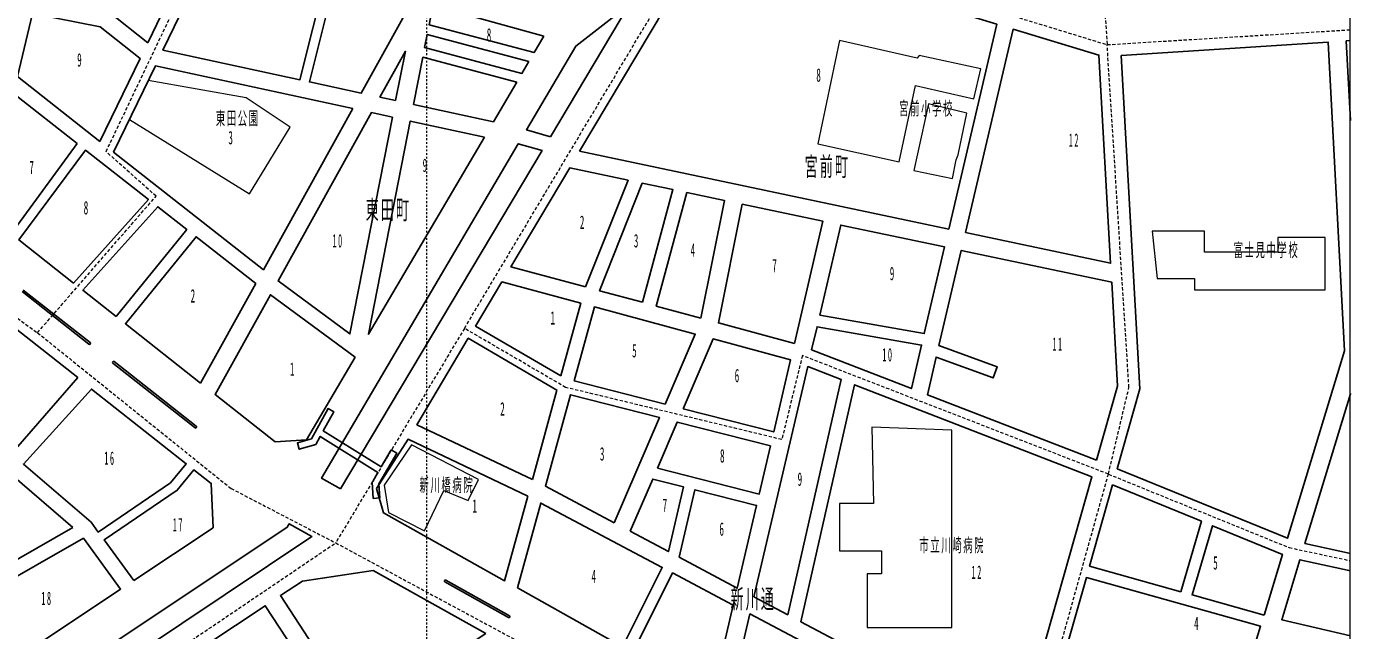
# Model space of a CAD drawing. Units: millimetres, scale not verified. Extents: x -73 to 79, y -72 to 79.
# Drawn here: x 5.7 to 77.4, y -12.6 to 20.1 of the extents above; entities that cross this region are included whole.
import ezdxf
from ezdxf.enums import TextEntityAlignment as Align

# ---------------------------------------------------------------- set-up
doc = ezdxf.new("R2010")
doc.units = ezdxf.units.MM
doc.header["$LTSCALE"] = 0.25
doc.linetypes.add('USER1', pattern=[0.70556, 0.35278, -0.35278])
doc.linetypes.add('USER3', pattern=[0.970145, 0.70556, -0.264585])
for name, color, linetype, lineweight in [('0-0_01 グリッド', 7, 'USER1', 18), ('0-C_13 町界', 30, 'USER3', 18), ('0-E_15 病院', 4, 'Continuous', 18), ('0-F_16 学校', 1, 'Continuous', 18), ('1-D_30 公園・緑地', 3, 'Continuous', 18)]:
    doc.layers.add(name, color=color, linetype=linetype, lineweight=lineweight)
for name, color, linetype in [('0-2_03 施設名・公園名', 7, 'Continuous'), ('0-4_05 町名', 7, 'Continuous'), ('0-6_07 街区符号', 7, 'Continuous'), ('1-4_21 デッキ・歩道橋', 7, 'Continuous'), ('1-8_25 分離帯等', 7, 'Continuous'), ('1-9_26 道路', 7, 'Continuous')]:
    doc.layers.add(name, color=color, linetype=linetype)
doc.styles.add('ＭＳ ゴシック', font='')
doc.styles.get('ＭＳ ゴシック').set_extended_font_data('MS Gothic')

msp = doc.modelspace()

# ---------------------------------------------------------------- linework, layer by layer
at = {"layer": '0-0_01 グリッド'}
msp.add_line((27.3666, -71.8565), (27.3666, 78.169), dxfattribs=at)
at = {"layer": '0-0_01 グリッド', "linetype": 'Continuous'}
msp.add_lwpolyline([(-72.6389, -71.8366), (77.3505, -71.8366), (77.3505, 78.1528), (-72.6389, 78.1528)], close=True, dxfattribs=at)
at = {"layer": '0-C_13 町界'}
for p, q in [((62.873, 37.7854), (64.1953, 19.1121)), ((29.4106, 3.7621), (42.5262, 25.7237)), ((42.5262, 25.7237), (64.1953, 19.1121)), ((64.1953, 19.1121), (77.3667, 19.9179)), ((4.9909, 4.4773), (6.3042, 3.5264)), ((29.4106, 3.7621), (22.4418, -7.848)), ((57.7543, -27.4369), (64.2628, -4.1266)), ((-1.3625, -23.9339), (22.4418, -7.848)), ((22.4418, -7.848), (43.2366, -19.0577))]:
    msp.add_line(p, q, dxfattribs=at)
for points in [[(6.3042, 3.5264), (12.7197, 10.9155), (10.0146, 13.3264), (15.5709, 24.9681), (18.0218, 33.1868)], [(64.2628, -4.1266), (65.3756, 0.5647), (64.1953, 19.1121)], [(64.2628, -4.1266), (47.7014, 2.2855), (46.5866, -2.2552), (34.8856, 0.5671), (29.4106, 3.7621)], [(6.3042, 3.5264), (16.7767, -4.901), (22.4418, -7.848)], [(64.2628, -4.1266), (74.0414, -8.1015), (77.3667, -8.8119)]]:
    msp.add_lwpolyline(points, dxfattribs=at)
at = {"layer": '0-E_15 病院'}
for points in [[(51.2017, -9.5161), (51.2017, -12.4265), (55.7878, -12.4265), (55.7878, -1.7549), (51.4663, -1.5786), (51.5545, -5.7237), (49.7024, -5.7237), (49.7024, -8.2814), (51.981, -8.2814), (51.981, -9.5161)], [(25.0601, -4.7233), (25.302, -6.1943), (27.2423, -7.1941), (28.3006, -5.0182), (29.6208, -5.5459), (30.1796, -4.4153), (26.5367, -2.5487)]]:
    msp.add_lwpolyline(points, close=True, dxfattribs=at)
at = {"layer": '0-F_16 学校'}
for points in [[(53.8269, 16.8942), (56.9771, 16.1783), (57.3553, 17.7989), (54.0246, 18.5244), (53.9047, 18.3749), (49.7037, 19.3388), (48.531, 13.7378), (52.9318, 12.7635)], [(55.8326, 11.8671), (56.0317, 12.8772), (56.1309, 13.1479), (56.6084, 15.3976), (54.5276, 15.9151), (53.7325, 12.2946)], [(75.9865, 5.8495), (75.9865, 8.6717), (73.4289, 8.6717), (73.4289, 7.8779), (69.4601, 7.8779), (69.4601, 9.0245), (66.6379, 9.0245), (66.9025, 6.4668), (68.9309, 6.4668), (68.9309, 5.8495)]]:
    msp.add_lwpolyline(points, close=True, dxfattribs=at)
at = {"layer": '1-4_21 デッキ・歩道橋'}
msp.add_lwpolyline([(25.4439, -2.8119), (24.9079, -3.7269), (21.7728, -1.7804), (22.3406, -0.7524), (22.0312, -0.5819), (21.1258, -2.2235), (20.3734, -2.4378), (20.4705, -2.7775), (21.3642, -2.5218), (21.6026, -2.0905), (24.7294, -4.0308), (24.4441, -4.5172), (24.4166, -4.5648), (24.4793, -5.4426), (24.8314, -5.4171), (24.7769, -4.6488), (25.7485, -2.9911)], close=True, dxfattribs=at)
at = {"layer": '1-8_25 分離帯等'}
for p, q in [((5.4677, 5.752), (9.0844, 2.9046)), ((9.1499, 2.9876), (5.5332, 5.8353)), ((10.3888, 1.8776), (14.833, -1.6206)), ((14.8977, -1.5379), (10.4542, 1.9603)), ((28.3495, -9.9543), (31.7946, -11.8857)), ((31.8463, -11.7933), (28.4015, -9.862))]:
    msp.add_line(p, q, dxfattribs=at)
for centre, radius, start, end in [((9.117, 2.9489), 0.055, 233.66072, 319.54216), ((9.1139, 2.9455), 0.0553, 324.23222, 49.49613), ((10.4234, 1.9188), 0.0539, 142.88926, 229.90813), ((10.4222, 1.9162), 0.0545, 53.99992, 139.85396), ((14.8654, -1.5774), 0.0541, 233.05779, 319.73978), ((14.8632, -1.5798), 0.0543, 323.1886, 50.53823), ((28.3776, -9.9079), 0.0543, 152.30821, 238.85281), ((28.3764, -9.9102), 0.0544, 62.47347, 149.56252), ((31.8196, -11.836), 0.0555, 243.29883, 328.59217), ((31.8187, -11.8401), 0.0543, 332.71708, 59.46517)]:
    msp.add_arc(centre, radius, start, end, dxfattribs=at)
at = {"layer": '1-9_26 道路'}
for points in [[(12.2684, 19.2148), (10.0911, 20.9415), (6.2388, 21.6953), (7.7553, 28.0956), (14.9708, 24.7952)], [(34.0622, 14.1277), (32.7696, 14.5026), (35.4382, 19.0377), (37.548, 20.6783), (40.3082, 25.4098), (40.7079, 25.2851)], [(21.903, 22.8122), (20.5029, 17.2097), (13.0939, 18.8145), (15.8355, 24.4748)], [(35.6456, 13.3402), (42.5675, 24.9599), (58.2242, 20.2125), (55.6231, 9.1289)], [(26.6173, 21.521), (23.8288, 16.4897), (21.0197, 17.0981), (22.4136, 22.6723)], [(9.6839, 13.8756), (5.2169, 17.3813), (6.0272, 20.8023), (9.6956, 20.0843), (11.8591, 18.3687)], [(33.7094, 19.5772), (33.1816, 18.6801), (27.5006, 20.1898), (27.7025, 21.2233)], [(32.9026, 18.2061), (32.5174, 17.5515), (27.2567, 18.9502), (27.398, 19.6696)], [(56.5209, 8.9394), (59.1041, 19.9472), (63.7474, 18.5485), (64.3851, 7.2823)], [(25.6878, 16.087), (24.8362, 16.2713), (26.2115, 18.7511)], [(64.9518, 18.523), (76.1512, 19.2527), (77.0421, 2.5473), (73.9532, -7.5986), (64.7458, -3.8323), (65.9709, 0.4858)], [(23.3638, 15.6519), (18.5303, 6.9316), (10.4218, 13.2961), (12.6825, 17.9649)], [(32.2384, 17.0781), (30.9809, 14.9404), (26.6538, 15.8772), (27.1548, 18.4293)], [(8.456, 13.7629), (4.8717, 8.8843), (3.4668, 9.9922), (5.002, 16.4739)], [(25.5114, 15.1861), (23.2101, 3.4623), (19.3254, 6.3287), (24.3718, 15.4334)], [(30.491, 14.1078), (24.2119, 3.4382), (26.4774, 14.9773)], [(22.7092, -4.9293), (21.6756, -4.3508), (32.3266, 13.7495), (33.6137, 13.3764)], [(8.2604, 6.2129), (5.2962, 8.5497), (8.9094, 13.407), (12.3104, 10.7371)], [(35.9674, 6), (31.9242, 7.0921), (35.1116, 12.4431), (38.2625, 11.7789)], [(39.0445, 5.1691), (36.7212, 5.7968), (39.0335, 11.6162), (40.692, 11.2669)], [(42.2044, 4.316), (39.7935, 4.9665), (41.4527, 11.1057), (43.477, 10.6799)], [(10.5596, 4.4008), (8.7599, 5.8195), (12.8114, 10.3436), (14.3844, 9.1089)], [(47.268, 2.9483), (43.1601, 4.0577), (44.4444, 10.4759), (48.8101, 9.5554)], [(48.6364, 4.4687), (49.7768, 9.3521), (55.3978, 8.167), (54.2968, 3.4741)], [(15.1306, 0.7972), (11.0578, 4.0074), (14.8839, 8.7168), (18.1141, 6.1812)], [(63.6248, -3.3783), (54.4635, 0.1695), (54.941, 2.2056), (58.0271, 1.0763), (58.2449, 1.6729), (55.0871, 2.8284), (56.2956, 7.9782), (64.4426, 6.2612), (64.761, 0.6243)], [(34.6279, 1.1979), (30.0156, 3.8882), (31.4364, 6.2742), (35.7042, 5.1215)], [(23.4878, 2.2063), (20.8578, -2.2628), (19.1648, -2.3826), (15.9168, 0.1778), (18.9113, 5.5818)], [(40.2738, -0.339), (35.3562, 0.9185), (36.4538, 4.9189), (41.9047, 3.4465)], [(8.4808, 1.11), (4.8773, -3.0476), (-0.3738, 0.9832), (4.8359, 3.975)], [(48.1989, 2.5962), (48.4917, 3.8489), (54.1514, 2.8546), (53.6002, 0.5051)], [(33.0859, -4.4249), (26.8344, -1.4511), (29.6187, 3.2212), (34.415, 0.4237)], [(41.2425, -0.5864), (42.8686, 3.1867), (47.0565, 2.0554), (47.0586, 2.0547), (46.1484, -1.8411)], [(45.0783, -10.7667), (47.9888, 1.6943), (49.7947, 0.9949), (46.9084, -11.7375)], [(13.5052, -4.602), (9.5957, -7.2602), (9.2043, -6.7256), (5.5373, -3.5788), (9.2236, 0.4747), (14.3534, -3.5657)], [(37.5108, -6.7545), (33.7928, -4.7832), (35.1516, 0.1695), (39.963, -1.0604)], [(59.3763, -18.348), (47.6194, -12.1137), (50.5257, 0.7118), (63.3733, -4.2644)], [(39.8562, -3.8062), (40.9318, -1.3085), (45.972, -2.5969), (45.3636, -5.2021)], [(32.8399, -5.3234), (31.5859, -9.8951), (25.0243, -6.2246), (24.655, -4.901), (26.3631, -2.2428)], [(8.2197, -7.0201), (0.535, -11.4123), (-1.3178, -7.5221), (4.9592, -4.2003)], [(11.5091, -9.8799), (9.9078, -7.6881), (13.8663, -4.9961), (14.7696, -3.893), (15.708, -4.6316), (15.8031, -7.0287)], [(38.3858, -7.2182), (39.6013, -4.3967), (41.2722, -4.8197), (40.4536, -8.3144)], [(41.0338, -8.6217), (41.8868, -4.9758), (45.2189, -5.8202), (44.1757, -10.2885)], [(68.1765, -10.4931), (63.2437, -9.113), (64.4923, -4.7143), (69.2982, -6.6808)], [(32.2838, -10.2857), (33.5441, -5.6893), (40.1153, -9.173), (37.9697, -13.4656)], [(0.0879, -21.5864), (-0.628, -20.6101), (19.818, -7.0032), (19.9331, -6.8124), (21.1596, -7.498)], [(72.6847, -11.7534), (68.7883, -10.664), (69.8887, -6.9226), (73.6831, -8.475)], [(0.9285, -12.0827), (8.7888, -7.5923), (10.8029, -10.3481), (3.0672, -15.4837)], [(30.5606, -12.7573), (23.7324, -17.258), (19.4529, -10.6998), (20.6421, -9.9116), (24.4696, -9.3494)], [(42.8018, -16.1686), (38.525, -13.7756), (40.6768, -9.4713), (43.96, -11.2118)], [(71.5113, -15.6071), (62.069, -13.2534), (63.0708, -9.7242), (72.5001, -12.3611)], [(11.4092, -21.3446), (8.9976, -17.6342), (18.6295, -11.2462), (20.9687, -14.8305)], [(49.2573, -19.7798), (43.6989, -16.6702), (44.8634, -11.6907), (51.56, -15.2419)]]:
    msp.add_lwpolyline(points, close=True, dxfattribs=at)
for points in [[(77.3667, 19.3316), (77.1372, 19.3168), (77.3667, 15.0135)], [(77.3667, 0.2215), (74.8979, -7.8879), (77.3667, -8.4295)], [(77.3667, -9.3631), (74.6285, -8.763), (73.6418, -12.0021), (77.3667, -12.8772)]]:
    msp.add_lwpolyline(points, dxfattribs=at)
at = {"layer": '1-D_30 公園・緑地'}
msp.add_lwpolyline([(19.9813, 14.6493), (17.6001, 16.2368), (12.2987, 17.1718), (11.2748, 15.0579), (17.7765, 11.0333)], close=True, dxfattribs=at)
msp.add_lwpolyline([(77.3667, 0.2312), (74.8965, -7.8824), (77.3667, -8.424)], dxfattribs=at)

# ---------------------------------------------------------------- texts
at = {"layer": '0-2_03 施設名・公園名', "char_height": 0.7244, "attachment_point": 7, "style": 'ＭＳ ゴシック'}
for s, insert in [('\\T1.17;\\W0.5;宮前小学校', (52.938, 15.2191)), ('\\T1.17;\\W0.5;東田公園', (15.9526, 14.6862)), ('\\T1.17;\\W0.5;富士見中学校', (71.038, 7.5565)), ('\\T1.17;\\W0.5;新川橋病院', (26.9763, -5.1615)), ('\\T1.17;\\W0.5;市立川崎病院', (54.0308, -8.4171))]:
    msp.add_mtext(s, dxfattribs=dict(at, insert=insert))
at = {"layer": '0-4_05 町名', "char_height": 1.028, "attachment_point": 7, "style": 'ＭＳ ゴシック'}
for s, insert in [('\\T1.17;\\W0.5;宮前町', (47.8234, 11.8925)), ('\\T1.17;\\W0.5;東田町', (24.0672, 9.5519)), ('\\T1.17;\\W0.5;新川通', (43.8133, -11.5115))]:
    msp.add_mtext(s, dxfattribs=dict(at, insert=insert))
at = {"layer": '0-6_07 街区符号', "style": 'ＭＳ ゴシック', "width": 0.5}
for s, p in [('8', (30.6171, 19.0611)), ('9', (8.4505, 17.7086)), ('8', (48.4539, 16.889)), ('3', (16.6327, 13.4997)), ('9', (27.1479, 12.0055)), ('7', (5.8632, 11.8877)), ('8', (8.8033, 9.7121)), ('2', (35.6539, 8.9263)), ('3', (38.5767, 7.9217)), ('4', (41.6497, 7.4166)), ('7', (46.0719, 6.5698)), ('9', (52.4302, 6.1495)), ('2', (14.589, 4.9413)), ('1', (34.0712, 3.7514)), ('5', (38.4837, 1.9737)), ('1', (19.9662, 0.985)), ('6', (44.0351, 0.6308)), ('2', (31.3461, -1.1738)), ('3', (36.7411, -3.6101)), ('8', (43.2428, -3.7176)), ('9', (47.4417, -4.9758)), ('1', (29.844, -6.4234)), ('7', (40.1353, -6.3945)), ('6', (43.2104, -7.6781)), ('5', (69.9342, -9.5044)), ('4', (36.2898, -10.2337)), ('4', (68.8999, -12.7838))]:
    msp.add_text(s, height=0.7244, dxfattribs=at).set_placement(p, align=Align.BOTTOM_LEFT)
at = {"layer": '0-6_07 街区符号', "char_height": 0.7244, "attachment_point": 7, "style": 'ＭＳ ゴシック'}
for s, insert in [('\\T1.37;\\W0.45;12', (62.1172, 13.5865)), ('\\T1.37;\\W0.45;10', (22.2675, 8.125)), ('\\T1.37;\\W0.45;11', (61.2311, 2.5459)), ('\\T1.37;\\W0.45;10', (52.0264, 1.9623)), ('\\T1.37;\\W0.45;16', (9.9202, -3.6346)), ('\\T1.37;\\W0.45;17', (13.6244, -7.2213)), ('\\T1.37;\\W0.45;12', (56.8579, -9.7945)), ('\\T1.37;\\W0.45;18', (6.5102, -11.2194))]:
    msp.add_mtext(s, dxfattribs=dict(at, insert=insert))

doc.saveas('drawing.dxf')
